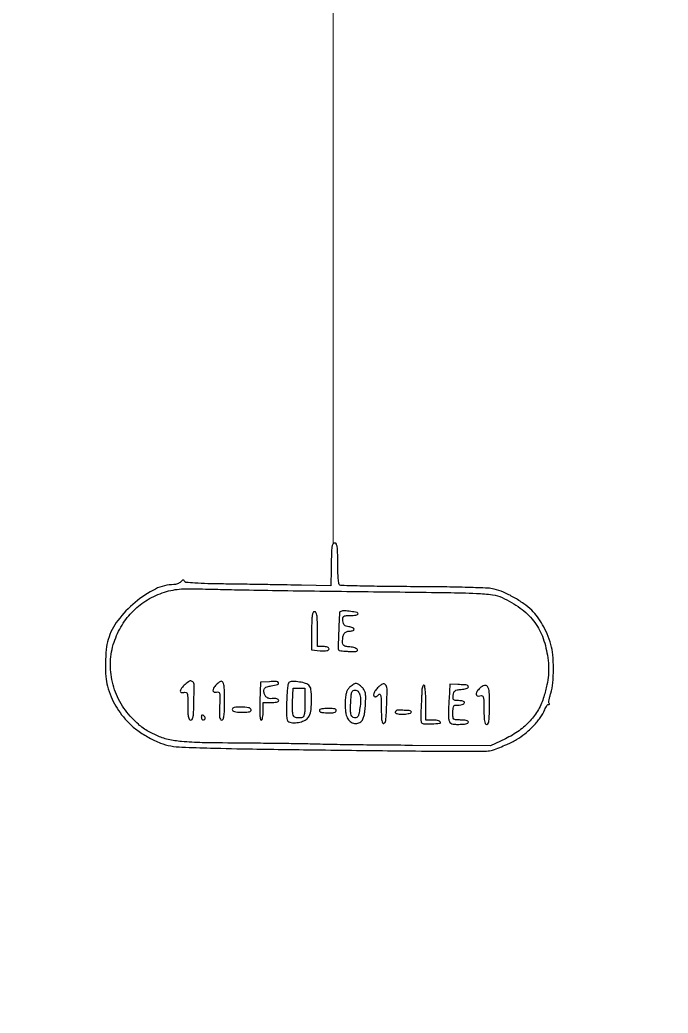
# Model space of a CAD drawing. Header units: millimetres. Extents: x 2712 to 3553, y 1367 to 1961.
# Drawn here: x 2929.7 to 2977.4, y 1638.5 to 1711.7 of the extents above; entities that cross this region are included whole.
import ezdxf

# ---------------------------------------------------------------- set-up
doc = ezdxf.new("R2010")
doc.units = ezdxf.units.MM

msp = doc.modelspace()

# ---------------------------------------------------------------- linework, layer by layer
at = {"lineweight": 15}
msp.add_line((2952.742, 1673.098), (2952.742, 1912.493), dxfattribs=at)
for points in [[(2924.331, 1758.957, -0.000002), (2921.497, 1758.995, -0.000002), (2918.457, 1759.035, -0.000002), (2915.662, 1759.072, 0.000783)], [(2967.457, 1718.128, 0.000118), (2978.51, 1718.029, -0.000261)], [(3029.335, 1595.514, 0.000011), (3029.46, 1605.795, 0.000281)]]:
    msp.add_lwpolyline(points, format="xyb")
for points in [[(2936.11, 1662.606, 0.028108), (2936.382, 1661.824, 0.034399), (2936.725, 1661.131, 0.034514), (2937.158, 1660.493, 0.028618), (2937.702, 1659.877, 0.042162), (2938.355, 1659.321, 0.030036), (2939.169, 1658.809, 0.030421), (2940.018, 1658.408, 0.05134), (2940.774, 1658.193, 0.034126), (2941.594, 1658.105, 0.002963), (2943.693, 1658.038, 0.002724), (2946.803, 1657.972, 0.000715), (2951.789, 1657.902, 0.000567), (2957.886, 1657.832, 0.002447), (2961.509, 1657.812, 0.001374), (2964.031, 1657.818, 0.08413), (2964.473, 1657.895, 0.013865), (2965.518, 1658.298, 0.03471), (2966.248, 1658.665, 0.040042), (2966.857, 1659.095, 0.024716), (2967.503, 1659.69, 0.020922), (2967.748, 1659.961, 0.018169), (2967.981, 1660.264, 0.018553), (2968.173, 1660.554, 0.049909), (2968.28, 1660.777, -0.024277), (2968.355, 1660.956, -0.033962), (2968.44, 1661.108, -0.036106), (2968.523, 1661.217, -0.214862), (2968.587, 1661.246, 0.063977), (2968.634, 1661.252, 0.189928), (2968.659, 1661.27, 0.243848), (2968.662, 1661.298, 0.098604), (2968.64, 1661.33, -0.223117), (2968.617, 1661.395, -0.016892), (2968.641, 1661.585, -0.020722), (2968.689, 1661.818, -0.014162), (2968.761, 1662.078, 0.05237), (2968.911, 1662.837, 0.022152), (2968.959, 1663.875, 0.022129), (2968.915, 1664.912, 0.053417), (2968.768, 1665.664, 0.021641), (2968.485, 1666.455, 0.030811), (2968.162, 1667.127, 0.034029), (2967.788, 1667.7, 0.038808), (2967.356, 1668.19, 0.037718), (2966.769, 1668.678, 0.026162), (2966.042, 1669.141, 0.026313), (2965.278, 1669.521, 0.041096), (2964.582, 1669.757, 0.051152), (2964.13, 1669.822, 0.002763), (2962.684, 1669.872, 0.004009), (2960.874, 1669.911, 0.002264), (2958.679, 1669.93, -0.001758), (2956.636, 1669.946, -0.002806), (2954.891, 1669.975, -0.000582), (2953.358, 1670.011, -0.139229), (2953.225, 1670.053, -0.214606), (2953.159, 1670.156, -0.012782), (2953.113, 1670.532, -0.015944), (2953.082, 1671.025, -0.008034), (2953.072, 1671.649, 0.004841), (2953.064, 1672.453, 0.030643), (2953.031, 1672.861, 0.072528), (2952.968, 1673.075, 0.292784), (2952.858, 1673.146, 0.254087), (2952.719, 1673.07, 0.109461), (2952.642, 1672.865, 0.029704), (2952.606, 1672.419, 0.002275), (2952.587, 1671.214), (2952.573, 1669.996), (2950.4, 1670.039, 0.000711), (2949.343, 1670.058, 0.000301), (2947.926, 1670.081, 0.000298), (2946.413, 1670.104, 0.00039), (2945.03, 1670.123, -0.002745), (2943.503, 1670.152, -0.010298), (2942.546, 1670.194, -0.007726), (2941.887, 1670.248, -0.296495), (2941.776, 1670.336, 0.11119), (2941.737, 1670.401, 0.244643), (2941.683, 1670.419, 0.130437), (2941.61, 1670.387, 0.028248), (2941.506, 1670.294, -0.058158), (2941.404, 1670.213, -0.038956), (2941.27, 1670.144, -0.039067), (2941.128, 1670.097, -0.060346), (2941, 1670.082, 0.117337), (2939.643, 1669.759, 0.057297), (2938.148, 1668.776, 0.056247), (2936.872, 1667.439, 0.091396), (2936.167, 1666.042, 0.047316), (2936.025, 1665.306, 0.01992), (2935.968, 1664.298, 0.019724), (2935.991, 1663.3, 0.05402)], [(2936.597, 1665.835, -0.053963), (2937.191, 1667.099, -0.060209), (2938.024, 1668.157, -0.061163), (2939.072, 1668.972, -0.058699), (2940.301, 1669.523, -0.028383), (2940.942, 1669.685, -0.034184), (2941.558, 1669.761, -0.017897), (2942.434, 1669.777, -0.002534), (2944.236, 1669.737, 0.002434), (2945.872, 1669.7, 0.000572), (2948.61, 1669.654, 0.00059), (2951.759, 1669.609, 0.00058), (2954.924, 1669.571, -0.000507), (2961.132, 1669.497, -0.00756), (2963.301, 1669.437, -0.021395), (2964.469, 1669.336, -0.076907), (2965.185, 1669.128, -0.047344), (2966.517, 1668.348, -0.070561), (2967.489, 1667.413, -0.073185), (2968.139, 1666.273, -0.055451), (2968.511, 1664.88, -0.022029), (2968.596, 1664.082, -0.036873), (2968.588, 1663.408, -0.034079), (2968.48, 1662.707, -0.015881), (2968.249, 1661.816, -0.058442), (2967.85, 1660.877, -0.055548), (2967.24, 1660.039, -0.052546), (2966.425, 1659.317, -0.04294), (2965.423, 1658.724), (2964.33, 1658.198), (2958.576, 1658.235, -0.00064), (2956.283, 1658.253, -0.000797), (2954.151, 1658.276, -0.000646), (2952.361, 1658.3, -0.00608), (2951.593, 1658.321, 0.005415), (2950.873, 1658.341, 0.000871), (2949.469, 1658.363, 0.000963), (2947.816, 1658.383, 0.000845), (2946.089, 1658.398, -0.002812), (2943.095, 1658.435, -0.01756), (2941.565, 1658.516, -0.034715), (2940.572, 1658.674, -0.052705), (2939.747, 1658.959, -0.010789), (2939.134, 1659.262, -0.03341), (2938.741, 1659.502, -0.034315), (2938.388, 1659.789, -0.011876), (2937.92, 1660.248, -0.068973), (2937.026, 1661.463, -0.066007), (2936.481, 1662.894, -0.066868), (2936.331, 1664.399, -0.074347)], [(2953.179, 1665.224, 0.061871), (2953.207, 1665.217, 0.000645), (2953.406, 1665.199, 0.002056), (2953.635, 1665.179, 0.001333), (2953.901, 1665.158, 0.012902), (2954.222, 1665.142, 0.053066), (2954.415, 1665.158, 0.132408), (2954.511, 1665.204, 0.302267), (2954.531, 1665.278, 0.183444), (2954.475, 1665.347, 0.042756), (2954.338, 1665.412, 0.038583), (2954.156, 1665.465, 0.0296), (2953.951, 1665.494, -0.022049), (2953.668, 1665.531, -0.114446), (2953.524, 1665.592, -0.171337), (2953.452, 1665.697, -0.066033), (2953.428, 1665.874, -0.039919), (2953.457, 1666.235, -0.105155), (2953.55, 1666.475, -0.144231), (2953.711, 1666.612, -0.105173), (2953.942, 1666.661, 0.060689), (2954.206, 1666.693, 0.390855), (2954.274, 1666.796, 0.28019), (2954.176, 1666.91, 0.050404), (2953.891, 1666.972, -0.046929), (2953.694, 1667.014, -0.121406), (2953.571, 1667.089, -0.121406), (2953.496, 1667.212, -0.046929), (2953.454, 1667.409, -0.037812), (2953.445, 1667.641, -0.229252), (2953.5, 1667.744, -0.145923), (2953.633, 1667.792, -0.013287), (2953.989, 1667.801, 0.020742), (2954.211, 1667.811, 0.033432), (2954.398, 1667.839, 0.036438), (2954.534, 1667.879, 0.311659), (2954.568, 1667.929, 0.355677), (2954.491, 1668.024, 0.015082), (2954.034, 1668.104, 0.022293), (2953.57, 1668.15, 0.094321), (2953.294, 1668.113, 0.309278), (2953.202, 1667.991, 0.002312), (2953.143, 1666.669, 0.002266), (2953.096, 1665.345, 0.326428)], [(2951.789, 1665.214, 0.016198), (2952.084, 1665.2, 0.053007), (2952.277, 1665.218, 0.100932), (2952.39, 1665.265, 0.247682), (2952.43, 1665.342, 0.209099), (2952.399, 1665.413, 0.087584), (2952.31, 1665.471, 0.062717), (2952.173, 1665.509, 0.03659), (2952.003, 1665.521), (2951.575, 1665.521), (2951.575, 1666.804, 0.005946), (2951.567, 1667.484, 0.035355), (2951.534, 1667.837, 0.084509), (2951.469, 1668.023, 0.273642), (2951.362, 1668.086, 0.285573), (2951.253, 1668.019, 0.077087), (2951.189, 1667.816, 0.032374), (2951.156, 1667.43, 0.005232), (2951.148, 1666.676), (2951.148, 1665.265)], [(2941.742, 1662.142, -0.143694), (2941.897, 1662.137, -0.248147), (2941.984, 1662.047, -0.065765), (2942.02, 1661.81, -0.005022), (2942.027, 1661.161, 0.007797), (2942.035, 1660.613, 0.042184), (2942.07, 1660.317, 0.09933), (2942.135, 1660.162, 0.248682), (2942.241, 1660.106, 0.217386), (2942.343, 1660.152, 0.112382), (2942.411, 1660.28, 0.052034), (2942.45, 1660.516, 0.0116), (2942.465, 1660.925, -0.001903), (2942.471, 1661.279, -0.00147), (2942.479, 1661.664, -0.001486), (2942.49, 1662.024, -0.003566), (2942.5, 1662.291, 0.039221), (2942.486, 1662.749, 0.221629), (2942.362, 1662.952, 0.283687), (2942.153, 1662.96, 0.057522), (2941.841, 1662.731, 0.029328), (2941.567, 1662.445, 0.135525), (2941.471, 1662.239, 0.398458), (2941.539, 1662.139, 0.119792)], [(2944.151, 1662.168, -0.156673), (2944.296, 1662.167, -0.265391), (2944.375, 1662.08, -0.062392), (2944.397, 1661.842, -0.004511), (2944.371, 1661.18, 0.007035), (2944.352, 1660.614, 0.041087), (2944.37, 1660.316, 0.102346), (2944.426, 1660.162, 0.260374), (2944.527, 1660.106, 0.295488), (2944.632, 1660.174, 0.0693), (2944.694, 1660.386, 0.030887), (2944.727, 1660.78, 0.005321), (2944.735, 1661.531, 0.009901), (2944.715, 1662.515, 0.112754), (2944.614, 1662.887, 0.420994), (2944.426, 1662.943, 0.081032), (2944.115, 1662.695, 0.046712), (2943.932, 1662.45, 0.155466), (2943.885, 1662.257, 0.330502), (2943.968, 1662.16, 0.134109)], [(2947.437, 1660.106, 0.30624), (2947.495, 1660.144, 0.038966), (2947.542, 1660.294, 0.034886), (2947.574, 1660.501, 0.021713), (2947.585, 1660.747), (2947.585, 1661.388), (2948.155, 1661.388, 0.023598), (2948.373, 1661.399, 0.037669), (2948.558, 1661.43, 0.04382), (2948.689, 1661.476, 0.295869), (2948.725, 1661.531, 0.206604), (2948.688, 1661.617, 0.111265), (2948.587, 1661.677, 0.077051), (2948.433, 1661.701, 0.04561), (2948.247, 1661.685, -0.101877), (2948.024, 1661.691, -0.111127), (2947.829, 1661.785, -0.110725), (2947.693, 1661.954, -0.100542), (2947.636, 1662.171, -0.060006), (2947.648, 1662.367, -0.17462), (2947.715, 1662.483, -0.115396), (2947.862, 1662.557, -0.019706), (2948.17, 1662.619, 0.024073), (2948.646, 1662.718, 0.449927), (2948.708, 1662.84, 0.302726), (2948.565, 1662.94, 0.020962), (2948.048, 1662.928), (2947.371, 1662.885), (2947.33, 1661.495, 0.007492), (2947.322, 1660.899, 0.01904), (2947.339, 1660.467, 0.017672), (2947.373, 1660.161, 0.371656)], [(2949.538, 1659.941, 0.070202), (2949.959, 1659.904, 0.063193), (2950.391, 1659.982, 0.068612), (2950.752, 1660.153, 0.131694), (2950.964, 1660.391, 0.089949), (2951.109, 1660.882, 0.029798), (2951.146, 1661.636, 0.02564), (2951.101, 1662.368, 0.193593), (2950.94, 1662.666, 0.108765), (2950.623, 1662.83, 0.039477), (2950.122, 1662.921, 0.036104), (2949.639, 1662.935, 0.248539), (2949.441, 1662.819, 0.109048), (2949.396, 1662.691, 0.007341), (2949.356, 1662.305, 0.010272), (2949.324, 1661.839, 0.007503), (2949.306, 1661.32, 0.005096), (2949.3, 1660.56, 0.041161), (2949.329, 1660.213, 0.111145), (2949.403, 1660.032, 0.185743)], [(2950.221, 1662.457), (2950.649, 1662.457), (2950.649, 1661.39, -0.007211), (2950.64, 1660.795, -0.049542), (2950.603, 1660.504, -0.122647), (2950.525, 1660.351, -0.167938), (2950.391, 1660.274, -0.080411), (2950.033, 1660.263, -0.237325), (2949.835, 1660.397, -0.1211), (2949.747, 1660.72, -0.016613), (2949.752, 1661.422), (2949.794, 1662.457)], [(2953.729, 1660.355, 0.107778), (2953.926, 1660.055, 0.119228), (2954.224, 1659.878, 0.130315), (2954.549, 1659.865, 0.142561), (2954.825, 1660.016, 0.100584), (2954.931, 1660.177, 0.037881), (2955.014, 1660.435, 0.029586), (2955.075, 1660.783, 0.014552), (2955.113, 1661.231, 0.010145), (2955.133, 1661.785, 0.051169), (2955.106, 1662.094, 0.085741), (2955.025, 1662.31, 0.063746), (2954.868, 1662.513, 0.03196), (2954.62, 1662.731, 0.154525), (2954.447, 1662.795, 0.151867), (2954.266, 1662.747, 0.030547), (2953.992, 1662.552, 0.066452), (2953.833, 1662.384, 0.070653), (2953.727, 1662.183, 0.052048), (2953.662, 1661.913, 0.018851), (2953.623, 1661.519, 0.019694), (2953.617, 1661.194, 0.01763), (2953.635, 1660.858, 0.017974), (2953.674, 1660.558, 0.051372)], [(2954.348, 1662.315, -0.210768), (2954.564, 1662.219, -0.119572), (2954.703, 1661.965, -0.072353), (2954.753, 1661.55, -0.031162), (2954.704, 1660.995, -0.014277), (2954.623, 1660.541, -0.10289), (2954.534, 1660.338, -0.231053), (2954.406, 1660.268, -0.103377), (2954.211, 1660.3, -0.167657), (2954.101, 1660.393, -0.09184), (2954.038, 1660.561, -0.045115), (2954.014, 1660.845, -0.009252), (2954.027, 1661.351, -0.007698), (2954.06, 1661.902, -0.061762), (2954.11, 1662.15, -0.165338), (2954.2, 1662.269, -0.149629)], [(2955.822, 1661.816, 0.102712), (2955.878, 1661.827, 0.032763), (2955.953, 1661.866, 0.031128), (2956.033, 1661.921, 0.030136), (2956.107, 1661.987, -0.416644), (2956.186, 1661.986, -0.153511), (2956.243, 1661.876, -0.036278), (2956.271, 1661.575, -0.005692), (2956.278, 1660.977, 0.007107), (2956.286, 1660.403, 0.032288), (2956.318, 1660.07, 0.06977), (2956.372, 1659.892, 0.380583), (2956.456, 1659.856, 0.303451), (2956.613, 1660.057, 0.0081), (2956.679, 1661.236, 0.009769), (2956.703, 1662.401, 0.199133), (2956.571, 1662.72, 0.169684), (2956.483, 1662.763, 0.118967), (2956.373, 1662.749, 0.072147), (2956.236, 1662.673, 0.026387), (2956.066, 1662.53, 0.04465), (2955.851, 1662.289, 0.077348), (2955.727, 1662.051, 0.159468), (2955.724, 1661.888, 0.327952)], [(2959.236, 1659.903, 0.192604), (2959.442, 1659.815, 0.016816), (2960.021, 1659.821, 0.016733), (2960.576, 1659.863, 0.551015), (2960.625, 1659.963, 0.159713), (2960.56, 1660.018, 0.035556), (2960.419, 1660.064, 0.033489), (2960.241, 1660.095, 0.026918), (2960.046, 1660.106), (2959.556, 1660.106), (2959.556, 1661.388, 0.009164), (2959.547, 1661.907, 0.018502), (2959.517, 1662.315, 0.014491), (2959.474, 1662.62, 0.365646), (2959.414, 1662.671, 0.262993), (2959.358, 1662.639, 0.056121), (2959.31, 1662.535, 0.04506), (2959.275, 1662.385, 0.029114), (2959.261, 1662.208, -0.004256), (2959.254, 1661.971, -0.001401), (2959.24, 1661.622, -0.001396), (2959.222, 1661.236, -0.001581), (2959.202, 1660.865, 0.009239), (2959.189, 1660.522, 0.013467), (2959.192, 1660.22, 0.008915), (2959.205, 1659.971, 0.180624)], [(2961.24, 1660.212, 0.055779), (2961.293, 1659.984, 0.167454), (2961.39, 1659.861, 0.120228), (2961.566, 1659.8, 0.022774), (2961.908, 1659.785, 0.011611), (2962.283, 1659.794, 0.044288), (2962.515, 1659.825, 0.086622), (2962.646, 1659.88, 0.255793), (2962.691, 1659.963, 0.295869), (2962.656, 1660.018, 0.04382), (2962.524, 1660.064, 0.037669), (2962.34, 1660.095, 0.023598), (2962.121, 1660.106, -0.016124), (2961.755, 1660.117, -0.178569), (2961.624, 1660.176, -0.1845), (2961.564, 1660.305, -0.017424), (2961.551, 1660.66, -0.023461), (2961.562, 1660.895, -0.055228), (2961.598, 1661.067, -0.088589), (2961.654, 1661.173, -0.239416), (2961.729, 1661.207, 0.021706), (2962.02, 1661.209, 0.052875), (2962.231, 1661.242, 0.08567), (2962.361, 1661.303, 0.246827), (2962.406, 1661.388, 0.258275), (2962.376, 1661.443, 0.061214), (2962.278, 1661.489, 0.04793), (2962.137, 1661.52, 0.030926), (2961.969, 1661.531, -0.024843), (2961.72, 1661.543, -0.173213), (2961.611, 1661.595, -0.194761), (2961.566, 1661.7, -0.032648), (2961.577, 1661.923, -0.049574), (2961.624, 1662.136, -0.154447), (2961.708, 1662.254, -0.11782), (2961.86, 1662.32, -0.023371), (2962.157, 1662.359, 0.02345), (2962.362, 1662.385, 0.036364), (2962.534, 1662.429, 0.040858), (2962.658, 1662.482, 0.278294), (2962.691, 1662.537, 0.150302), (2962.665, 1662.624, 0.188834), (2962.595, 1662.672, 0.044254), (2962.434, 1662.694, 0.002267), (2961.908, 1662.718), (2961.338, 1662.742), (2961.266, 1661.673, 0.005949), (2961.242, 1661.235, 0.006216), (2961.229, 1660.803, 0.005995), (2961.227, 1660.43, 0.027129)], [(2963.546, 1661.887, -0.141443), (2963.702, 1661.891, -0.264131), (2963.789, 1661.806, -0.066155), (2963.825, 1661.571, -0.004729), (2963.832, 1660.907, 0.016448), (2963.853, 1660.242, 0.065646), (2963.933, 1659.843, 0.411541), (2964.048, 1659.785, 0.225071), (2964.173, 1659.904, 0.069909), (2964.207, 1660.051, 0.006744), (2964.234, 1660.417, 0.008469), (2964.253, 1660.856, 0.006594), (2964.259, 1661.333, 0.017502), (2964.229, 1662.183, 0.125738), (2964.101, 1662.57, 0.344138), (2963.876, 1662.649, 0.102926), (2963.541, 1662.452, 0.056182), (2963.328, 1662.211, 0.156287), (2963.262, 1661.998, 0.331511), (2963.348, 1661.884, 0.148144)], [(2946.029, 1660.676, 0.013271), (2946.366, 1660.685, 0.052198), (2946.571, 1660.717, 0.121667), (2946.674, 1660.774, 0.294652), (2946.694, 1660.854, 0.278881), (2946.508, 1661.012, 0.036482), (2945.967, 1661.061, 0.037511), (2945.439, 1661.029, 0.375411), (2945.305, 1660.876, 0.225612), (2945.349, 1660.783, 0.103843), (2945.469, 1660.721, 0.052935), (2945.685, 1660.686, 0.014446)], [(2951.932, 1660.658, 0.009662), (2952.417, 1660.627, 0.041174), (2952.707, 1660.638, 0.079582), (2952.88, 1660.687, 0.205647), (2952.965, 1660.783, 0.275353), (2952.947, 1660.862, 0.132343), (2952.856, 1660.919, 0.057635), (2952.671, 1660.951, 0.015294), (2952.371, 1660.961, 0.02056), (2952.121, 1660.95, 0.033159), (2951.91, 1660.919, 0.035965), (2951.756, 1660.874, 0.312677), (2951.718, 1660.818, 0.143097), (2951.734, 1660.762, 0.089933), (2951.781, 1660.712, 0.076602), (2951.85, 1660.675, 0.063723)], [(2957.826, 1660.533, 0.02307), (2958.052, 1660.544, 0.029984), (2958.257, 1660.575, 0.030637), (2958.418, 1660.62, 0.172312), (2958.487, 1660.676, 0.336396), (2958.482, 1660.732, 0.125298), (2958.411, 1660.779, 0.059005), (2958.269, 1660.809, 0.023007), (2958.068, 1660.818, -0.001936), (2957.866, 1660.819, -0.00244), (2957.68, 1660.821, -0.001941), (2957.523, 1660.825, -0.019455), (2957.458, 1660.829, 0.136666), (2957.414, 1660.821, 0.076449), (2957.37, 1660.791, 0.06671), (2957.33, 1660.744, 0.059365), (2957.303, 1660.686, 0.327551), (2957.323, 1660.624, 0.085497), (2957.423, 1660.575, 0.049905), (2957.594, 1660.543, 0.02145)], [(2943.167, 1660.106, 0.092995), (2943.221, 1660.116, 0.096318), (2943.268, 1660.145, 0.099231), (2943.299, 1660.189, 0.105429), (2943.31, 1660.24, 0.089642), (2943.299, 1660.297, 0.053229), (2943.268, 1660.36, 0.051032), (2943.222, 1660.418, 0.06081), (2943.167, 1660.462, 0.139169), (2943.113, 1660.477, 0.191142), (2943.066, 1660.459, 0.138808), (2943.035, 1660.406, 0.066118), (2943.025, 1660.328, 0.062283), (2943.035, 1660.243, 0.080552), (2943.066, 1660.171, 0.097988), (2943.113, 1660.123, 0.153634)]]:
    msp.add_lwpolyline(points, format="xyb", close=True)

doc.saveas('drawing.dxf')
